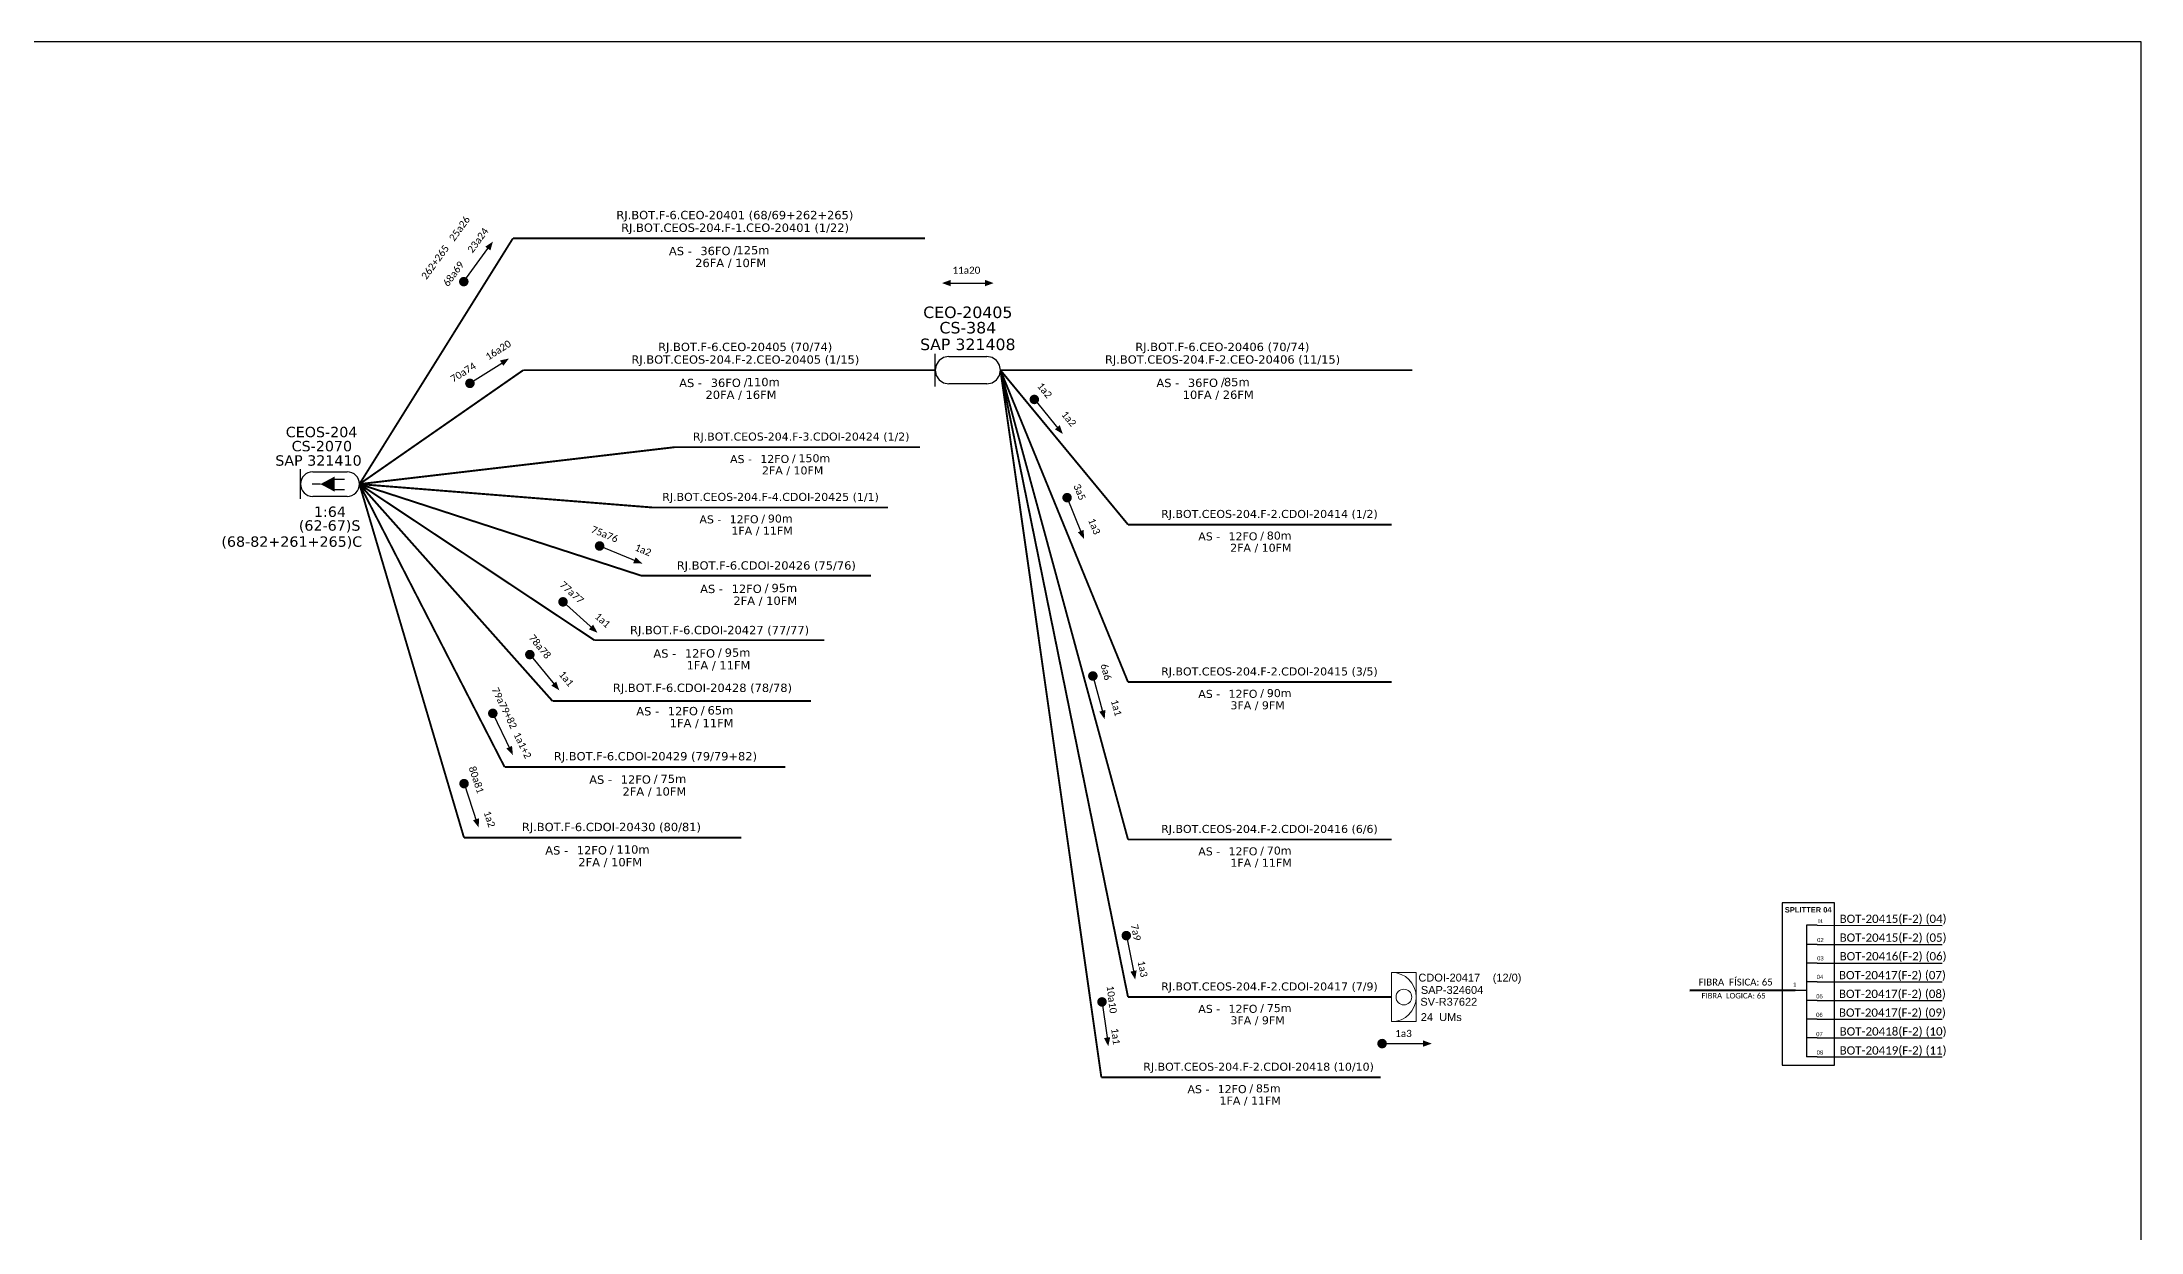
# Model space of a CAD drawing. Extents: x -4 to 837, y 1 to 595.
# Drawn here: x 325 to 837, y 305 to 595 of the extents above; entities that cross this region are included whole.
import ezdxf
from ezdxf.enums import TextEntityAlignment as Align

# ---------------------------------------------------------------- set-up
doc = ezdxf.new("R2010")
doc.units = 0
for name, color, linetype, lineweight in [("20.0-LEGENDA DOS CDO'S", 1, 'Continuous', 0), ('20.1-CDO_INTERIOR', 1, 'Continuous', 0), ('40.1-ETIQUETAS', 1, 'Continuous', 20)]:
    doc.layers.add(name, color=color, linetype=linetype, lineweight=lineweight)
for name, color, linetype in [('20.4-CEOS', 1, 'Continuous'), ('CABO OPTICO EXISTENTE', 5, 'Continuous'), ('CAP a instalar', 1, 'Continuous'), ('SETA', 7, 'Continuous')]:
    doc.layers.add(name, color=color, linetype=linetype)
doc.styles.add('ARIAL', font='arial.ttf')
doc.styles.add('MtXpl_Calibri', font='calibri.ttf')
doc.styles.add('siredit', font='verdana.ttf')
doc.linetypes.add('FENCELINE1', pattern='A,0.25,-0.1,[133,ltypeshp.shx,S=0.1,R=0,X=-0.1,Y=0],-0.1,1', length=1.45)

# ---------------------------------------------------------------- blocks, each defined once
blk = doc.blocks.new('ETIQUETA_RS5F')
at = {"layer": '40.1-ETIQUETAS', "color": 0, "style": 'siredit'}
blk.add_text('/', height=1.5, dxfattribs=at).set_placement((1.58, -1.95), align=Align.MIDDLE_RIGHT)
for tag, p in [('ETIQUETA_R_PRIMARIA', (1.21, 4.1)), ('ETIQUETA_R_SECUNDARIA', (1.21, 2.1)), ('F_ATIVAS/F_MORTAS', (1.14, -4.24))]:
    blk.add_attdef(tag, text='', height=1.5, dxfattribs=at).set_placement(p, align=Align.MIDDLE_CENTER)
for tag, p in [('TIPO_CABO', (-6.58, -2.12)), ('CAP_CABO', (0.4, -2.09))]:
    blk.add_attdef(tag, text='', height=1.5, dxfattribs=at).set_placement(p, align=Align.MIDDLE_RIGHT)
blk.add_attdef('METROS', text='', height=1.5, dxfattribs=at).set_placement((2.14, -1.95), align=Align.MIDDLE_LEFT)
for tag, p in [('FUSÃO_1', (0.85, -8.39)), ('FUSÃO_2', (0.85, -10.6)), ('FUSÃO_3', (0.85, -12.93)), ('FUSÃO_4', (0.85, -15.14)), ('FUSÃO_5', (0.85, -17.16))]:
    blk.add_attdef(tag, text='', height=1.5, dxfattribs=at).set_placement(p, align=Align.CENTER)
blk = doc.blocks.new('CEOS_RP_CT_DRT')
at = {"layer": '20.4-CEOS', "color": 0}
for p, q in [((-4.54, 1.19), (-1.19, 1.19)), ((-1.19, -1.19), (-4.54, -1.19))]:
    blk.add_line(p, q, dxfattribs=at)
for points in [[(-5.73, -1.43), (-5.73, 1.44)], [(-3.79, 0), (-4.59, 0)], [(-2.47, 0.48), (-1.45, 0.48)], [(-2.47, -0.52), (-1.45, -0.52)]]:
    blk.add_lwpolyline(points, dxfattribs=at)
blk.add_lwpolyline([(-3.79, 0, 0, 1.47, 0), (-2.41, 0, 1.47, 1.47, 0)], format="xyseb", dxfattribs=at)
for centre, start, end in [((-4.54, 0), 90, 270), ((-1.19, 0), 270, 90)]:
    blk.add_arc(centre, 1.19, start, end, dxfattribs=at)
at = {"layer": '20.4-CEOS', "color": 7, "style": 'siredit'}
for tag, p in [('Nº_DA_CEOS', (-2.86, 5.6)), ('LOCAL', (-2.86, 4.24)), ('SAP', (-2.86, 2.78)), ('RACIO_SPLITAGEM', (-2.86, -1.88)), ('FIBRAS_SPLITTER', (-2.86, -3.58)), ('FIBRAS_TOP_C', (-2.86, -5.08)), ('RESERVA_FINAIS', (-2.86, -6.39))]:
    blk.add_attdef(tag, text='', height=1.01, dxfattribs=at).set_placement(p, align=Align.TOP_CENTER)

msp = doc.modelspace()

# ---------------------------------------------------------------- linework, layer by layer
for p, q in [((837.17, 595.26), (-3.83, 595.26)), ((837.17, 1.26), (837.17, 595.26))]:
    msp.add_line(p, q)
at = {"color": 7, "linetype": 'Continuous'}
for p, q in [((755.57, 379.71), (755.57, 347.65)), ((758.17, 379.71), (755.57, 379.71)), ((758.17, 375.07), (755.57, 375.07)), ((758.17, 370.5), (755.57, 370.5)), ((752.87, 363.89), (755.56, 363.89)), ((758.17, 365.91), (755.57, 365.91)), ((758.17, 361.36), (755.57, 361.36)), ((758.17, 356.81), (755.57, 356.81)), ((758.17, 352.24), (755.57, 352.24)), ((758.17, 347.65), (755.57, 347.65))]:
    msp.add_line(p, q, dxfattribs=at)
at = {"color": 10, "linetype": 'Continuous'}
for p, q in [((758.17, 379.71), (788.71, 379.7)), ((758.17, 375.07), (788.71, 375.06)), ((758.17, 370.5), (788.71, 370.49)), ((758.17, 365.91), (788.71, 365.9)), ((758.17, 361.37), (788.71, 361.36)), ((758.17, 356.81), (788.71, 356.8)), ((758.17, 352.24), (788.71, 352.23)), ((758.17, 347.65), (788.71, 347.64))]:
    msp.add_line(p, q, dxfattribs=at)
at = {"color": 1, "linetype": 'Continuous', "lineweight": 60}
msp.add_line((752.87, 363.89), (727.19, 363.81), dxfattribs=at)
at = {"color": 7, "const_width": 1.16}
for points in [[(427.86, 536.31, 1), (428.54, 537.24, 1)], [(460.77, 472.5, 1), (461.85, 472.05, 1)], [(451.96, 459.03, 1), (452.82, 458.25, 1)], [(443.94, 446.22, 1), (444.67, 445.32, 1)], [(435.02, 431.95, 1), (435.52, 430.91, 1)], [(428.08, 414.84, 1), (428.44, 413.74, 1)], [(589.63, 377.76, 1), (589.86, 376.63, 1)], [(651.53, 350.85, 1), (652.7, 350.85, 1)]]:
    msp.add_lwpolyline(points, format="xyb", close=True, dxfattribs=at)
at = {"const_width": 1.16}
msp.add_lwpolyline([(429.2, 511.64, 1), (430.18, 512.27, 1)], format="xyb", close=True, dxfattribs=at)
at = {"color": 8, "const_width": 1.16}
for points in [[(566.95, 508.48, 1), (567.68, 507.58, 1)], [(575.08, 484.6, 1), (575.52, 483.53, 1)], [(581.44, 441.11, 1), (581.74, 439.99, 1)], [(583.74, 361.6, 1), (583.88, 360.45, 1)]]:
    msp.add_lwpolyline(points, format="xyb", close=True, dxfattribs=at)
at = {"color": 7}
msp.add_lwpolyline([(749.69, 345.59), (762.44, 345.59), (762.44, 385.21), (749.69, 385.21)], close=True, dxfattribs=at)
at = {"layer": '20.1-CDO_INTERIOR', "color": 1, "lineweight": 18}
msp.add_lwpolyline([(660.43, 356.21), (660.43, 368.21), (654.43, 368.21), (654.43, 356.21)], close=True, dxfattribs=at)
msp.add_circle((657.43, 362.21), 1.92, dxfattribs=at)
msp.add_arc((654.43, 362.21), 6, 270, 90, dxfattribs=at)
at = {"layer": 'CAP a instalar', "color": 5, "linetype": 'Continuous'}
for p, q in [((543.15, 511.18), (543.15, 519.16)), ((546.46, 518.48), (555.74, 518.48)), ((555.74, 511.87), (546.46, 511.86))]:
    msp.add_line(p, q, dxfattribs=at)
at = {"layer": 'CAP a instalar', "color": 7, "linetype": 'FENCELINE1', "ltscale": 12, "const_width": 0.464}
for points in [[(440.18, 547.34), (402.75, 487.37)], [(440.18, 547.34), (540.64, 547.34)], [(442.69, 515.17), (402.75, 487.37)], [(442.69, 515.17), (543.15, 515.17)], [(559.05, 515.18), (659.51, 515.18)], [(428.24, 401.11), (402.75, 487.37)], [(438.13, 418.37), (402.75, 487.37)], [(449.83, 434.43), (402.75, 487.37)], [(460.03, 449.29), (402.75, 487.37)], [(471.43, 465.04), (402.75, 487.37)], [(471.43, 465.04), (527.49, 465.04)], [(460.03, 449.29), (516.1, 449.29)], [(449.83, 434.43), (512.82, 434.43)], [(438.13, 418.37), (506.6, 418.37)], [(428.24, 401.11), (495.87, 401.11)]]:
    msp.add_lwpolyline(points, dxfattribs=at)
at = {"layer": 'CAP a instalar', "color": 8, "linetype": 'FENCELINE1', "ltscale": 12, "const_width": 0.464}
for points in [[(559.05, 515.17), (590.16, 477.5)], [(559.05, 515.17), (590.16, 439.07)], [(559.05, 515.17), (590.16, 400.64)], [(559.05, 515.17), (583.66, 342.62)], [(402.75, 487.37), (479.63, 496.38)], [(479.63, 496.38), (539.43, 496.38)], [(474.26, 481.66), (402.75, 487.37)], [(474.26, 481.66), (531.61, 481.66)], [(590.16, 477.5), (654.43, 477.5)], [(590.16, 439.07), (654.43, 439.07)], [(590.16, 400.64), (654.43, 400.64)], [(583.66, 342.62), (651.78, 342.62)]]:
    msp.add_lwpolyline(points, dxfattribs=at)
at = {"layer": 'CAP a instalar', "color": 1, "linetype": 'FENCELINE1', "ltscale": 12, "const_width": 0.464}
for points in [[(559.05, 515.18), (590.16, 362.21)], [(590.16, 362.21), (654.43, 362.21)]]:
    msp.add_lwpolyline(points, dxfattribs=at)
at = {"layer": 'CAP a instalar', "color": 5, "linetype": 'Continuous'}
for centre, major_axis, start_param, end_param in [((546.46, 515.17), (-2.34, 2.34), -0.785173, 2.35642), ((555.74, 515.17), (2.34, 2.34), 3.927216, 7.068809)]:
    msp.add_ellipse(centre, major_axis=major_axis, ratio=1, start_param=start_param, end_param=end_param, dxfattribs=at)
at = {"layer": 'SETA', "color": 7}
for points in [[(428.2, 536.77), (434.06, 544.84)], [(461.31, 472.27), (470.52, 468.47)], [(452.39, 458.64), (459.79, 451.97)], [(444.31, 445.77), (450.63, 438.07)], [(435.27, 431.43), (439.59, 422.45)], [(428.26, 414.29), (431.41, 404.83)], [(589.67, 377.56), (591.64, 367.78)], [(652.11, 350.85), (662.1, 350.85)]]:
    msp.add_lwpolyline(points, dxfattribs=at)
at = {"layer": 'SETA'}
for points in [[(546.11, 536.41), (556.08, 536.41)], [(429.69, 511.96), (438.1, 517.3)]]:
    msp.add_lwpolyline(points, dxfattribs=at)
at = {"layer": 'SETA', "color": 8}
for points in [[(567.08, 508.32), (573.41, 500.61)], [(575.16, 484.41), (578.92, 475.17)], [(581.49, 440.92), (584.09, 431.28)], [(583.76, 361.4), (585.05, 352.31)]]:
    msp.add_lwpolyline(points, dxfattribs=at)
at = {"layer": 'SETA', "color": 7}
for points in [[(433.43, 545.29), (435.31, 546.56), (434.68, 544.38)], [(470.09, 469.5), (471.75, 467.98), (469.5, 468.07)], [(459.73, 453.09), (460.79, 451.09), (458.69, 451.94)], [(450.73, 439.18), (451.48, 437.05), (449.54, 438.2)], [(439.96, 423.51), (440.18, 421.26), (438.56, 422.84)], [(431.9, 405.84), (431.84, 403.58), (430.44, 405.35)], [(592.26, 368.72), (591.92, 366.48), (590.74, 368.41)], [(662.1, 351.63), (664.23, 350.85), (662.1, 350.08)]]:
    msp.add_solid(points, dxfattribs=at)
at = {"layer": 'SETA'}
for points in [[(546.91, 537.2), (544.79, 536.42), (546.91, 535.65)], [(555.28, 537.2), (557.4, 536.42), (555.28, 535.65)], [(437.01, 517.54), (439.21, 518.02), (437.83, 516.23)]]:
    msp.add_solid(points, dxfattribs=at)
at = {"layer": 'SETA', "color": 8}
for points in [[(573.52, 501.73), (574.27, 499.59), (572.32, 500.74)], [(579.35, 476.21), (579.44, 473.95), (577.92, 475.62)], [(584.65, 432.26), (584.46, 430), (583.15, 431.85)], [(585.82, 352.41), (585.35, 350.2), (584.29, 352.2)]]:
    msp.add_solid(points, dxfattribs=at)

# ---------------------------------------------------------------- block references
at = {"layer": '20.4-CEOS', "color": 7}
ref = msp.add_blockref('CEOS_RP_CT_DRT', (402.75, 487.37), dxfattribs=dict(at, xscale=2.510150000543379, yscale=2.510150000543379, zscale=2.510149994466086))
ref.add_attrib('Nº_DA_CEOS', 'CEOS-204', dxfattribs={"color": 7, "height": 2.534, "style": 'siredit'}).set_placement((393.52, 501.35), align=Align.TOP_CENTER)
ref.add_attrib('LOCAL', 'CS-2070', dxfattribs={"color": 7, "height": 2.534, "style": 'siredit'}).set_placement((393.59, 497.91), align=Align.TOP_CENTER)
ref.add_attrib('SAP', 'SAP 321410', dxfattribs={"color": 7, "height": 2.534, "style": 'siredit'}).set_placement((392.76, 494.4), align=Align.TOP_CENTER)
ref.add_attrib('RACIO_SPLITAGEM', '1:64', dxfattribs={"color": 7, "height": 2.534, "style": 'siredit'}).set_placement((395.56, 481.9), align=Align.TOP_CENTER)
ref.add_attrib('FIBRAS_SPLITTER', '(62-67)S', dxfattribs={"color": 7, "height": 2.534, "style": 'siredit'}).set_placement((395.49, 478.54), align=Align.TOP_CENTER)
ref.add_attrib('FIBRAS_TOP_C', '(68-82+261+265)C', dxfattribs={"color": 7, "height": 2.5344, "style": 'siredit'}).set_placement((386.26, 474.61), align=Align.TOP_CENTER)
at = {"layer": 'CAP a instalar', "color": 7, "linetype": 'FENCELINE1', "ltscale": 7}
ref = msp.add_blockref('ETIQUETA_RS5F', (492.74, 547.09), dxfattribs=dict(at, xscale=1.354436438198684, yscale=1.354436438198684, zscale=1.354436438198684))
ref.add_attrib('ETIQUETA_R_PRIMARIA', 'RJ.BOT.F-6.CEO-20401 (68/69+262+265)', dxfattribs={"layer": '40.1-ETIQUETAS', "color": 0, "height": 2.0317, "style": 'siredit'}).set_placement((494.29, 553.02), align=Align.MIDDLE_CENTER)
ref.add_attrib('ETIQUETA_R_SECUNDARIA', 'RJ.BOT.CEOS-204.F-1.CEO-20401 (1/22)', dxfattribs={"layer": '40.1-ETIQUETAS', "color": 0, "height": 2.0317, "style": 'siredit'}).set_placement((494.34, 549.94), align=Align.MIDDLE_CENTER)
ref.add_attrib('TIPO_CABO', 'AS -', dxfattribs={"layer": '40.1-ETIQUETAS', "color": 0, "height": 2.032, "style": 'siredit'}).set_placement((483.78, 544.23), align=Align.MIDDLE_RIGHT)
ref.add_attrib('CAP_CABO', '36FO', dxfattribs={"layer": '40.1-ETIQUETAS', "color": 0, "height": 2.032, "style": 'siredit'}).set_placement((493.23, 544.26), align=Align.MIDDLE_RIGHT)
ref.add_attrib('METROS', '125m', dxfattribs={"layer": '40.1-ETIQUETAS', "color": 0, "height": 2.032, "style": 'siredit'}).set_placement((494.68, 544.45), align=Align.MIDDLE_LEFT)
ref.add_attrib('F_ATIVAS/F_MORTAS', '26FA / 10FM', dxfattribs={"layer": '40.1-ETIQUETAS', "color": 0, "height": 2.0317, "style": 'siredit'}).set_placement((493.28, 541.34), align=Align.MIDDLE_CENTER)
ref = msp.add_blockref('ETIQUETA_RS5F', (495.25, 514.92), dxfattribs=dict(at, xscale=1.354436438198684, yscale=1.354436438198684, zscale=1.354436438198684))
ref.add_attrib('ETIQUETA_R_PRIMARIA', 'RJ.BOT.F-6.CEO-20405 (70/74)', dxfattribs={"layer": '40.1-ETIQUETAS', "color": 0, "height": 2.0317, "style": 'siredit'}).set_placement((496.81, 520.85), align=Align.MIDDLE_CENTER)
ref.add_attrib('ETIQUETA_R_SECUNDARIA', 'RJ.BOT.CEOS-204.F-2.CEO-20405 (1/15)', dxfattribs={"layer": '40.1-ETIQUETAS', "color": 0, "height": 2.0317, "style": 'siredit'}).set_placement((496.85, 517.77), align=Align.MIDDLE_CENTER)
ref.add_attrib('TIPO_CABO', 'AS -', dxfattribs={"layer": '40.1-ETIQUETAS', "color": 0, "height": 2.032, "style": 'siredit'}).set_placement((486.29, 512.06), align=Align.MIDDLE_RIGHT)
ref.add_attrib('CAP_CABO', '36FO', dxfattribs={"layer": '40.1-ETIQUETAS', "color": 0, "height": 2.032, "style": 'siredit'}).set_placement((495.75, 512.09), align=Align.MIDDLE_RIGHT)
ref.add_attrib('METROS', '110m', dxfattribs={"layer": '40.1-ETIQUETAS', "color": 0, "height": 2.032, "style": 'siredit'}).set_placement((497.2, 512.28), align=Align.MIDDLE_LEFT)
ref.add_attrib('F_ATIVAS/F_MORTAS', '20FA / 16FM', dxfattribs={"layer": '40.1-ETIQUETAS', "color": 0, "height": 2.0317, "style": 'siredit'}).set_placement((495.8, 509.17), align=Align.MIDDLE_CENTER)
ref = msp.add_blockref('ETIQUETA_RS5F', (611.61, 514.93), dxfattribs=dict(at, xscale=1.354436438198684, yscale=1.354436438198684, zscale=1.354436438198684))
ref.add_attrib('ETIQUETA_R_PRIMARIA', 'RJ.BOT.F-6.CEO-20406 (70/74)', dxfattribs={"layer": '40.1-ETIQUETAS', "color": 0, "height": 2.0317, "style": 'siredit'}).set_placement((613.16, 520.85), align=Align.MIDDLE_CENTER)
ref.add_attrib('ETIQUETA_R_SECUNDARIA', 'RJ.BOT.CEOS-204.F-2.CEO-20406 (11/15)', dxfattribs={"layer": '40.1-ETIQUETAS', "color": 0, "height": 2.0317, "style": 'siredit'}).set_placement((613.21, 517.78), align=Align.MIDDLE_CENTER)
ref.add_attrib('TIPO_CABO', 'AS -', dxfattribs={"layer": '40.1-ETIQUETAS', "color": 0, "height": 2.032, "style": 'siredit'}).set_placement((602.65, 512.06), align=Align.MIDDLE_RIGHT)
ref.add_attrib('CAP_CABO', '36FO', dxfattribs={"layer": '40.1-ETIQUETAS', "color": 0, "height": 2.032, "style": 'siredit'}).set_placement((612.1, 512.09), align=Align.MIDDLE_RIGHT)
ref.add_attrib('METROS', '85m', dxfattribs={"layer": '40.1-ETIQUETAS', "color": 0, "height": 2.032, "style": 'siredit'}).set_placement((613.55, 512.28), align=Align.MIDDLE_LEFT)
ref.add_attrib('F_ATIVAS/F_MORTAS', '10FA / 26FM', dxfattribs={"layer": '40.1-ETIQUETAS', "color": 0, "height": 2.0317, "style": 'siredit'}).set_placement((612.16, 509.18), align=Align.MIDDLE_CENTER)
at = {"layer": 'CAP a instalar', "color": 8, "linetype": 'FENCELINE1', "ltscale": 7}
ref = msp.add_blockref('ETIQUETA_RS5F', (507.07, 496.23), dxfattribs=dict(at, xscale=1.300800755245002, yscale=1.300800755245002, zscale=1.300800755246271))
ref.add_attrib('ETIQUETA_R_SECUNDARIA', 'RJ.BOT.CEOS-204.F-3.CDOI-20424 (1/2)', dxfattribs={"layer": 'CABO OPTICO EXISTENTE', "color": 0, "height": 1.9512, "style": 'siredit'}).set_placement((510.46, 498.97), align=Align.MIDDLE_CENTER)
ref.add_attrib('TIPO_CABO', 'AS -', dxfattribs={"layer": '40.1-ETIQUETAS', "color": 0, "height": 1.951, "style": 'siredit'}).set_placement((498.47, 493.48), align=Align.MIDDLE_RIGHT)
ref.add_attrib('CAP_CABO', '12FO', dxfattribs={"layer": '40.1-ETIQUETAS', "color": 0, "height": 1.951, "style": 'siredit'}).set_placement((507.55, 493.51), align=Align.MIDDLE_RIGHT)
ref.add_attrib('METROS', '150m', dxfattribs={"layer": '40.1-ETIQUETAS', "color": 0, "height": 1.951, "style": 'siredit'}).set_placement((509.82, 493.69), align=Align.MIDDLE_LEFT)
ref.add_attrib('F_ATIVAS/F_MORTAS', '2FA / 10FM', dxfattribs={"layer": '40.1-ETIQUETAS', "color": 0, "height": 1.951, "style": 'siredit'}).set_placement((508.38, 490.71), align=Align.MIDDLE_CENTER)
at = {"layer": 'CAP a instalar', "color": 7, "linetype": 'FENCELINE1', "ltscale": 7}
ref = msp.add_blockref('ETIQUETA_RS5F', (499.6, 481.51), dxfattribs=dict(at, xscale=1.300800755245002, yscale=1.300800755245002, zscale=1.300800755246271))
ref.add_attrib('ETIQUETA_R_SECUNDARIA', 'RJ.BOT.CEOS-204.F-4.CDOI-20425 (1/1)', dxfattribs={"layer": 'CABO OPTICO EXISTENTE', "color": 0, "height": 1.9512, "style": 'siredit'}).set_placement((502.99, 484.25), align=Align.MIDDLE_CENTER)
ref.add_attrib('TIPO_CABO', 'AS -', dxfattribs={"layer": '40.1-ETIQUETAS', "color": 0, "height": 1.951, "style": 'siredit'}).set_placement((491, 478.76), align=Align.MIDDLE_RIGHT)
ref.add_attrib('CAP_CABO', '12FO', dxfattribs={"layer": '40.1-ETIQUETAS', "color": 0, "height": 1.951, "style": 'siredit'}).set_placement((500.08, 478.79), align=Align.MIDDLE_RIGHT)
ref.add_attrib('METROS', '90m', dxfattribs={"layer": '40.1-ETIQUETAS', "color": 0, "height": 1.951, "style": 'siredit'}).set_placement((502.35, 478.97), align=Align.MIDDLE_LEFT)
ref.add_attrib('F_ATIVAS/F_MORTAS', '1FA / 11FM', dxfattribs={"layer": '40.1-ETIQUETAS', "color": 0, "height": 1.951, "style": 'siredit'}).set_placement((500.92, 475.99), align=Align.MIDDLE_CENTER)
at = {"layer": 'CAP a instalar', "color": 8, "linetype": 'FENCELINE1', "ltscale": 7}
ref = msp.add_blockref('ETIQUETA_RS5F', (621.25, 477.36), dxfattribs=dict(at, xscale=1.300800755245002, yscale=1.300800755245002, zscale=1.300800755246271))
ref.add_attrib('ETIQUETA_R_SECUNDARIA', 'RJ.BOT.CEOS-204.F-2.CDOI-20414 (1/2)', dxfattribs={"layer": 'CABO OPTICO EXISTENTE', "color": 0, "height": 1.9512, "style": 'siredit'}).set_placement((624.64, 480.09), align=Align.MIDDLE_CENTER)
ref.add_attrib('TIPO_CABO', 'AS -', dxfattribs={"layer": '40.1-ETIQUETAS', "color": 0, "height": 1.951, "style": 'siredit'}).set_placement((612.64, 474.61), align=Align.MIDDLE_RIGHT)
ref.add_attrib('CAP_CABO', '12FO', dxfattribs={"layer": '40.1-ETIQUETAS', "color": 0, "height": 1.951, "style": 'siredit'}).set_placement((621.72, 474.63), align=Align.MIDDLE_RIGHT)
ref.add_attrib('METROS', '80m', dxfattribs={"layer": '40.1-ETIQUETAS', "color": 0, "height": 1.951, "style": 'siredit'}).set_placement((624, 474.81), align=Align.MIDDLE_LEFT)
ref.add_attrib('F_ATIVAS/F_MORTAS', '2FA / 10FM', dxfattribs={"layer": '40.1-ETIQUETAS', "color": 0, "height": 1.951, "style": 'siredit'}).set_placement((622.54, 471.84), align=Align.MIDDLE_CENTER)
at = {"layer": 'CAP a instalar', "color": 7, "linetype": 'FENCELINE1', "ltscale": 7}
ref = msp.add_blockref('ETIQUETA_RS5F', (500.36, 464.67), dxfattribs=dict(at, xscale=1.354436438197628, yscale=1.354436438197628, zscale=1.354436438198949))
ref.add_attrib('ETIQUETA_R_SECUNDARIA', 'RJ.BOT.F-6.CDOI-20426 (75/76)', dxfattribs={"layer": 'CABO OPTICO EXISTENTE', "color": 0, "height": 2.0317, "style": 'siredit'}).set_placement((501.96, 467.52), align=Align.MIDDLE_CENTER)
ref.add_attrib('TIPO_CABO', 'AS -', dxfattribs={"layer": '40.1-ETIQUETAS', "color": 0, "height": 2.032, "style": 'siredit'}).set_placement((491.4, 461.8), align=Align.MIDDLE_RIGHT)
ref.add_attrib('CAP_CABO', '12FO', dxfattribs={"layer": '40.1-ETIQUETAS', "color": 0, "height": 2.032, "style": 'siredit'}).set_placement((500.86, 461.83), align=Align.MIDDLE_RIGHT)
ref.add_attrib('METROS', '95m', dxfattribs={"layer": '40.1-ETIQUETAS', "color": 0, "height": 2.032, "style": 'siredit'}).set_placement((503.22, 462.02), align=Align.MIDDLE_LEFT)
ref.add_attrib('F_ATIVAS/F_MORTAS', '2FA / 10FM', dxfattribs={"layer": '40.1-ETIQUETAS', "color": 0, "height": 2.032, "style": 'siredit'}).set_placement((501.71, 458.92), align=Align.MIDDLE_CENTER)
ref = msp.add_blockref('ETIQUETA_RS5F', (488.96, 448.91), dxfattribs=dict(at, xscale=1.354436438197628, yscale=1.354436438197628, zscale=1.354436438198949))
ref.add_attrib('ETIQUETA_R_SECUNDARIA', 'RJ.BOT.F-6.CDOI-20427 (77/77)', dxfattribs={"layer": 'CABO OPTICO EXISTENTE', "color": 0, "height": 2.0317, "style": 'siredit'}).set_placement((490.56, 451.76), align=Align.MIDDLE_CENTER)
ref.add_attrib('TIPO_CABO', 'AS -', dxfattribs={"layer": '40.1-ETIQUETAS', "color": 0, "height": 2.032, "style": 'siredit'}).set_placement((480, 446.04), align=Align.MIDDLE_RIGHT)
ref.add_attrib('CAP_CABO', '12FO', dxfattribs={"layer": '40.1-ETIQUETAS', "color": 0, "height": 2.032, "style": 'siredit'}).set_placement((489.46, 446.07), align=Align.MIDDLE_RIGHT)
ref.add_attrib('METROS', '95m', dxfattribs={"layer": '40.1-ETIQUETAS', "color": 0, "height": 2.032, "style": 'siredit'}).set_placement((491.82, 446.26), align=Align.MIDDLE_LEFT)
ref.add_attrib('F_ATIVAS/F_MORTAS', '1FA / 11FM', dxfattribs={"layer": '40.1-ETIQUETAS', "color": 0, "height": 2.032, "style": 'siredit'}).set_placement((490.3, 443.16), align=Align.MIDDLE_CENTER)
at = {"layer": 'CAP a instalar', "color": 8, "linetype": 'FENCELINE1', "ltscale": 7}
ref = msp.add_blockref('ETIQUETA_RS5F', (621.25, 438.93), dxfattribs=dict(at, xscale=1.300800755245002, yscale=1.300800755245002, zscale=1.300800755246271))
ref.add_attrib('ETIQUETA_R_SECUNDARIA', 'RJ.BOT.CEOS-204.F-2.CDOI-20415 (3/5)', dxfattribs={"layer": 'CABO OPTICO EXISTENTE', "color": 0, "height": 1.9512, "style": 'siredit'}).set_placement((624.64, 441.66), align=Align.MIDDLE_CENTER)
ref.add_attrib('TIPO_CABO', 'AS -', dxfattribs={"layer": '40.1-ETIQUETAS', "color": 0, "height": 1.951, "style": 'siredit'}).set_placement((612.64, 436.18), align=Align.MIDDLE_RIGHT)
ref.add_attrib('CAP_CABO', '12FO', dxfattribs={"layer": '40.1-ETIQUETAS', "color": 0, "height": 1.951, "style": 'siredit'}).set_placement((621.72, 436.2), align=Align.MIDDLE_RIGHT)
ref.add_attrib('METROS', '90m', dxfattribs={"layer": '40.1-ETIQUETAS', "color": 0, "height": 1.951, "style": 'siredit'}).set_placement((624, 436.38), align=Align.MIDDLE_LEFT)
ref.add_attrib('F_ATIVAS/F_MORTAS', '3FA / 9FM', dxfattribs={"layer": '40.1-ETIQUETAS', "color": 0, "height": 1.951, "style": 'siredit'}).set_placement((621.75, 433.4), align=Align.MIDDLE_CENTER)
at = {"layer": 'CAP a instalar', "color": 7, "linetype": 'FENCELINE1', "ltscale": 7}
ref = msp.add_blockref('ETIQUETA_RS5F', (484.78, 434.82), dxfattribs=dict(at, xscale=1.354436438197628, yscale=1.354436438197628, zscale=1.354436438198949))
ref.add_attrib('ETIQUETA_R_SECUNDARIA', 'RJ.BOT.F-6.CDOI-20428 (78/78)', dxfattribs={"layer": 'CABO OPTICO EXISTENTE', "color": 0, "height": 2.0317, "style": 'siredit'}).set_placement((486.39, 437.67), align=Align.MIDDLE_CENTER)
ref.add_attrib('TIPO_CABO', 'AS -', dxfattribs={"layer": '40.1-ETIQUETAS', "color": 0, "height": 2.032, "style": 'siredit'}).set_placement((475.82, 431.95), align=Align.MIDDLE_RIGHT)
ref.add_attrib('CAP_CABO', '12FO', dxfattribs={"layer": '40.1-ETIQUETAS', "color": 0, "height": 2.032, "style": 'siredit'}).set_placement((485.28, 431.98), align=Align.MIDDLE_RIGHT)
ref.add_attrib('METROS', '65m', dxfattribs={"layer": '40.1-ETIQUETAS', "color": 0, "height": 2.032, "style": 'siredit'}).set_placement((487.64, 432.17), align=Align.MIDDLE_LEFT)
ref.add_attrib('F_ATIVAS/F_MORTAS', '1FA / 11FM', dxfattribs={"layer": '40.1-ETIQUETAS', "color": 0, "height": 2.032, "style": 'siredit'}).set_placement((486.19, 429.07), align=Align.MIDDLE_CENTER)
ref = msp.add_blockref('ETIQUETA_RS5F', (473.31, 418.12), dxfattribs=dict(at, xscale=1.354436438197628, yscale=1.354436438197628, zscale=1.354436438198949))
ref.add_attrib('ETIQUETA_R_SECUNDARIA', 'RJ.BOT.F-6.CDOI-20429 (79/79+82)', dxfattribs={"layer": 'CABO OPTICO EXISTENTE', "color": 0, "height": 2.0317, "style": 'siredit'}).set_placement((474.92, 420.97), align=Align.MIDDLE_CENTER)
ref.add_attrib('TIPO_CABO', 'AS -', dxfattribs={"layer": '40.1-ETIQUETAS', "color": 0, "height": 2.032, "style": 'siredit'}).set_placement((464.35, 415.26), align=Align.MIDDLE_RIGHT)
ref.add_attrib('CAP_CABO', '12FO', dxfattribs={"layer": '40.1-ETIQUETAS', "color": 0, "height": 2.032, "style": 'siredit'}).set_placement((473.81, 415.29), align=Align.MIDDLE_RIGHT)
ref.add_attrib('METROS', '75m', dxfattribs={"layer": '40.1-ETIQUETAS', "color": 0, "height": 2.032, "style": 'siredit'}).set_placement((476.17, 415.47), align=Align.MIDDLE_LEFT)
ref.add_attrib('F_ATIVAS/F_MORTAS', '2FA / 10FM', dxfattribs={"layer": '40.1-ETIQUETAS', "color": 0, "height": 2.032, "style": 'siredit'}).set_placement((474.67, 412.37), align=Align.MIDDLE_CENTER)
ref = msp.add_blockref('ETIQUETA_RS5F', (462.59, 400.86), dxfattribs=dict(at, xscale=1.354436438197628, yscale=1.354436438197628, zscale=1.354436438198949))
ref.add_attrib('ETIQUETA_R_SECUNDARIA', 'RJ.BOT.F-6.CDOI-20430 (80/81)', dxfattribs={"layer": 'CABO OPTICO EXISTENTE', "color": 0, "height": 2.0317, "style": 'siredit'}).set_placement((464.19, 403.71), align=Align.MIDDLE_CENTER)
ref.add_attrib('TIPO_CABO', 'AS -', dxfattribs={"layer": '40.1-ETIQUETAS', "color": 0, "height": 2.032, "style": 'siredit'}).set_placement((453.63, 398), align=Align.MIDDLE_RIGHT)
ref.add_attrib('CAP_CABO', '12FO', dxfattribs={"layer": '40.1-ETIQUETAS', "color": 0, "height": 2.032, "style": 'siredit'}).set_placement((463.09, 398.03), align=Align.MIDDLE_RIGHT)
ref.add_attrib('METROS', '110m', dxfattribs={"layer": '40.1-ETIQUETAS', "color": 0, "height": 2.032, "style": 'siredit'}).set_placement((465.45, 398.22), align=Align.MIDDLE_LEFT)
ref.add_attrib('F_ATIVAS/F_MORTAS', '2FA / 10FM', dxfattribs={"layer": '40.1-ETIQUETAS', "color": 0, "height": 2.032, "style": 'siredit'}).set_placement((463.9, 395.12), align=Align.MIDDLE_CENTER)
at = {"layer": 'CAP a instalar', "color": 8, "linetype": 'FENCELINE1', "ltscale": 7}
ref = msp.add_blockref('ETIQUETA_RS5F', (621.25, 400.5), dxfattribs=dict(at, xscale=1.300800755245002, yscale=1.300800755245002, zscale=1.300800755246271))
ref.add_attrib('ETIQUETA_R_SECUNDARIA', 'RJ.BOT.CEOS-204.F-2.CDOI-20416 (6/6)', dxfattribs={"layer": 'CABO OPTICO EXISTENTE', "color": 0, "height": 1.9512, "style": 'siredit'}).set_placement((624.64, 403.23), align=Align.MIDDLE_CENTER)
ref.add_attrib('TIPO_CABO', 'AS -', dxfattribs={"layer": '40.1-ETIQUETAS', "color": 0, "height": 1.951, "style": 'siredit'}).set_placement((612.64, 397.75), align=Align.MIDDLE_RIGHT)
ref.add_attrib('CAP_CABO', '12FO', dxfattribs={"layer": '40.1-ETIQUETAS', "color": 0, "height": 1.951, "style": 'siredit'}).set_placement((621.72, 397.77), align=Align.MIDDLE_RIGHT)
ref.add_attrib('METROS', '70m', dxfattribs={"layer": '40.1-ETIQUETAS', "color": 0, "height": 1.951, "style": 'siredit'}).set_placement((624, 397.95), align=Align.MIDDLE_LEFT)
ref.add_attrib('F_ATIVAS/F_MORTAS', '1FA / 11FM', dxfattribs={"layer": '40.1-ETIQUETAS', "color": 0, "height": 1.951, "style": 'siredit'}).set_placement((622.59, 394.97), align=Align.MIDDLE_CENTER)
at = {"layer": 'CAP a instalar', "color": 1, "linetype": 'FENCELINE1', "ltscale": 7}
ref = msp.add_blockref('ETIQUETA_RS5F', (621.25, 362.07), dxfattribs=dict(at, xscale=1.300800755245002, yscale=1.300800755245002, zscale=1.300800755246271))
ref.add_attrib('ETIQUETA_R_SECUNDARIA', 'RJ.BOT.CEOS-204.F-2.CDOI-20417 (7/9)', dxfattribs={"layer": 'CABO OPTICO EXISTENTE', "color": 0, "height": 1.9512, "style": 'siredit'}).set_placement((624.64, 364.8), align=Align.MIDDLE_CENTER)
ref.add_attrib('TIPO_CABO', 'AS -', dxfattribs={"layer": '40.1-ETIQUETAS', "color": 0, "height": 1.951, "style": 'siredit'}).set_placement((612.64, 359.32), align=Align.MIDDLE_RIGHT)
ref.add_attrib('CAP_CABO', '12FO', dxfattribs={"layer": '40.1-ETIQUETAS', "color": 0, "height": 1.951, "style": 'siredit'}).set_placement((621.72, 359.34), align=Align.MIDDLE_RIGHT)
ref.add_attrib('METROS', '75m', dxfattribs={"layer": '40.1-ETIQUETAS', "color": 0, "height": 1.951, "style": 'siredit'}).set_placement((624, 359.52), align=Align.MIDDLE_LEFT)
ref.add_attrib('F_ATIVAS/F_MORTAS', '3FA / 9FM', dxfattribs={"layer": '40.1-ETIQUETAS', "color": 0, "height": 1.951, "style": 'siredit'}).set_placement((621.75, 356.54), align=Align.MIDDLE_CENTER)
at = {"layer": 'CAP a instalar', "color": 8, "linetype": 'FENCELINE1', "ltscale": 7}
ref = msp.add_blockref('ETIQUETA_RS5F', (618.6, 342.47), dxfattribs=dict(at, xscale=1.300800755245002, yscale=1.300800755245002, zscale=1.300800755246271))
ref.add_attrib('ETIQUETA_R_SECUNDARIA', 'RJ.BOT.CEOS-204.F-2.CDOI-20418 (10/10)', dxfattribs={"layer": 'CABO OPTICO EXISTENTE', "color": 0, "height": 1.9512, "style": 'siredit'}).set_placement((621.99, 345.21), align=Align.MIDDLE_CENTER)
ref.add_attrib('TIPO_CABO', 'AS -', dxfattribs={"layer": '40.1-ETIQUETAS', "color": 0, "height": 1.951, "style": 'siredit'}).set_placement((610, 339.72), align=Align.MIDDLE_RIGHT)
ref.add_attrib('CAP_CABO', '12FO', dxfattribs={"layer": '40.1-ETIQUETAS', "color": 0, "height": 1.951, "style": 'siredit'}).set_placement((619.08, 339.75), align=Align.MIDDLE_RIGHT)
ref.add_attrib('METROS', '85m', dxfattribs={"layer": '40.1-ETIQUETAS', "color": 0, "height": 1.951, "style": 'siredit'}).set_placement((621.35, 339.93), align=Align.MIDDLE_LEFT)
ref.add_attrib('F_ATIVAS/F_MORTAS', '1FA / 11FM', dxfattribs={"layer": '40.1-ETIQUETAS', "color": 0, "height": 1.951, "style": 'siredit'}).set_placement((619.95, 336.95), align=Align.MIDDLE_CENTER)

# ---------------------------------------------------------------- texts
at = {"color": 7, "style": 'MtXpl_Calibri'}
for s, p in [('25a26', (425.85, 546.45)), ('262+265', (419.08, 537.14))]:
    msp.add_text(s, height=1.739, rotation=53.9972, dxfattribs=at).set_placement(p)
at = {"color": 1, "style": 'MtXpl_Calibri'}
for s, p in [('BOT-20417(F-2) (07)', (763.51, 366.55)), ('BOT-20417(F-2) (08)', (763.51, 361.98)), ('BOT-20417(F-2) (09)', (763.51, 357.4))]:
    msp.add_text(s, height=2.0253, dxfattribs=at).set_placement(p)
at = {"color": 7, "attachment_point": 5}
for s, insert, char_height, width, rotation in [('\\C7;\\fCalibri|b0|i0|c0|p34;23a24', (431.64, 546.86), 1.7392, 29.4034, 53.9972), ('\\C7;\\fCalibri|b0|i0|c0|p34;68a69', (425.69, 538.67), 1.7392, 29.4034, 53.9972), ('\\C7;\\fCalibri|b0|i0|c0|p34;75a76', (462.56, 475.15), 1.7392, 29.4034, 337.5658), ('\\C7;\\fCalibri|b0|i0|c0|p34;1a2', (471.92, 471.29), 1.7392, 29.4034, 337.5658), ('\\C7;\\fCalibri|b0|i0|c0|p34;77a77', (454.53, 460.93), 1.7392, 29.4034, 317.9726), ('\\C7;\\fCalibri|b0|i0|c0|p34;1a1', (462.05, 454.15), 1.7392, 29.4034, 317.9726), ('\\C7;\\fCalibri|b0|i0|c0|p34;78a78', (446.77, 447.72), 1.7392, 29.4034, 309.3911), ('\\C7;\\fCalibri|b0|i0|c0|p34;1a1', (453.19, 439.89), 1.7392, 29.4034, 309.3911), ('\\C7;\\fCalibri|b0|i0|c0|p34;79a79+82', (438.12, 432.74), 1.7392, 29.4034, 295.7205), ('\\C7;\\fCalibri|b0|i0|c0|p34;1a1+2', (442.52, 423.62), 1.7392, 29.4034, 295.7205), ('\\C7;\\fCalibri|b0|i0|c0|p34;80a81', (431.26, 415.22), 1.7392, 29.4034, 288.4154), ('\\C7;\\fCalibri|b0|i0|c0|p34;1a2', (434.45, 405.62), 1.7392, 29.4034, 288.4154), ('\\C8;\\fCalibri|b0|i0|c0|p34;7a9', (592.08, 377.97), 1.7418, 29.4469, 281.4174), ('\\C8;\\fCalibri|b0|i0|c0|p34;1a3', (593.73, 369.07), 1.7418, 29.4469, 281.4174)]:
    msp.add_mtext(s, dxfattribs=dict(at, insert=insert, char_height=char_height, width=width, rotation=rotation))
at = {"attachment_point": 5}
for s, insert, char_height, width in [('\\C7;\\fCalibri|b0|i0|c0|p34;11a20', (550.75, 539.55), 1.7392, 29.4034), ('\\C10;\\fArial|b1|i0|c0|p34;SPLITTER 04', (756.01, 383.49), 1.3107, 12.7581), ('\\C7;\\fArial|b0|i0;\\H0.578704x;01 ', (758.99, 380.76), 1.3107, 2.7747), ('\\C7;\\fCalibri|b0|i0|c0|p34;BOT-20415(F-2) (04)', (776.71, 381.09), 2.0253, 30.2047), ('\\C7;\\fArial|b0|i0|;\\H1.0273588255048;02 ', (758.99, 376.12), 1.3107, 2.7747), ('\\C7;\\fCalibri|b0|i0|c0|p34;BOT-20415(F-2) (05)', (776.71, 376.49), 2.0253, 30.2047), ('\\C7;\\fArial|b0|i0|;\\H1.0273588255048;03 ', (758.99, 371.65), 1.3107, 2.5516), ('\\C7;\\fCalibri|b0|i0|c0|p34;BOT-20416(F-2) (06)', (776.71, 371.95), 2.0253, 30.2047), ('\\C7;\\fCalibri|b0|i0|c0|p34;FIBRA  FÍSICA: 65', (738.32, 365.85), 1.6877, 25.5162), ('\\C7;\\fArial|b0|i0|;\\H1.0273588255048;1', (752.75, 365.24), 1.3107, 1.2983), ('\\C7;\\fArial|b0|i0|;\\H1.0273588255048;04 ', (758.88, 367.11), 1.3107, 2.7747), ('\\C7;\\fCalibri|b0|i0|c0|p34;FIBRA  LOGICA: 65', (737.81, 362.53), 1.3503, 25.5162), ('\\C7;\\fArial|b0|i0|;\\H1.0273588255048;06 ', (758.75, 357.86), 1.3107, 2.7747), ('\\C7;\\fArial|b0|i0|;\\H1.0273588255048;05 ', (758.78, 362.39), 1.3107, 3.4127), ('\\C7;\\fArial|b0|i0|;\\H1.0273588255048;07 ', (758.76, 353.15), 1.3107, 2.7747), ('\\C7;\\fCalibri|b0|i0|c0|p34;BOT-20418(F-2) (10)', (776.71, 353.61), 2.0253, 30.2047), ('\\C7;\\fArial|b0|i0|;\\H1.0273588255048;08 ', (758.88, 348.67), 1.3107, 2.7747), ('\\C7;\\fCalibri|b0|i0|c0|p34;BOT-20419(F-2) (11)', (776.71, 348.97), 2.0253, 30.2047)]:
    msp.add_mtext(s, dxfattribs=dict(at, insert=insert, char_height=char_height, width=width))
for s, insert, char_height, width, rotation in [('\\C7;\\fCalibri|b0|i0|c0|p34;16a20', (436.6, 520.06), 1.7392, 29.4034, 32.42), ('\\C7;\\fCalibri|b0|i0|c0|p34;70a74', (428.05, 514.64), 1.7392, 29.4034, 32.42), ('\\C8;\\fCalibri|b0|i0|c0|p34;1a2', (569.83, 510.24), 1.7418, 29.4469, 309.4148), ('\\C8;\\fCalibri|b0|i0|c0|p34;1a2', (575.74, 503.31), 1.7418, 29.4469, 309.4148), ('\\C8;\\fCalibri|b0|i0|c0|p34;3a5', (578.36, 485.43), 1.7418, 29.4469, 292.1571), ('\\C8;\\fCalibri|b0|i0|c0|p34;1a3', (581.94, 477.06), 1.7418, 29.4469, 292.1571), ('\\C8;\\fCalibri|b0|i0|c0|p34;6a6', (584.79, 441.54), 1.7418, 29.4469, 285.1182), ('\\C8;\\fCalibri|b0|i0|c0|p34;1a1', (587.32, 432.79), 1.7418, 29.4469, 285.1182), ('\\C8;\\fCalibri|b0|i0|c0|p34;10a10', (586.2, 361.61), 1.7418, 29.4469, 276.8945), ('\\C8;\\fCalibri|b0|i0|c0|p34;1a1', (587.15, 352.61), 1.7418, 29.4469, 276.8945)]:
    msp.add_mtext(s, dxfattribs=dict(at, insert=insert, char_height=char_height, width=width, rotation=rotation))
at = {"color": 7, "insert": (657.33, 353.32), "char_height": 1.7418, "width": 29.4469, "attachment_point": 5}
msp.add_mtext('\\fCalibri|b0|i0|c0|p34;1a3', dxfattribs=at)
at = {"layer": "20.0-LEGENDA DOS CDO'S", "color": 1, "style": 'ARIAL'}
for s, p in [('CDOI-20417', (676.02, 365.99)), ('24  UMs', (671.54, 356.36))]:
    msp.add_text(s, height=1.92, dxfattribs=at).set_placement(p, align=Align.RIGHT)
for s, height, p in [('SAP-324604', 1.92, (669.17, 362.98)), ('    (12/0)', 1.916, (681.1, 365.99)), ('SV-R37622', 1.92, (668.38, 360.09))]:
    msp.add_text(s, height=height, dxfattribs=at).set_placement(p, align=Align.CENTER)
at = {"layer": '20.4-CEOS', "color": 5, "style": 'siredit'}
for s, p in [('CEO-20405', (551.1, 530.7)), ('SAP 321408', (551.1, 522.87)), ('CS-384', (551.1, 526.94))]:
    msp.add_text(s, height=2.802, rotation=0.0129, dxfattribs=at).set_placement(p, align=Align.TOP_CENTER)

doc.saveas('drawing.dxf')
